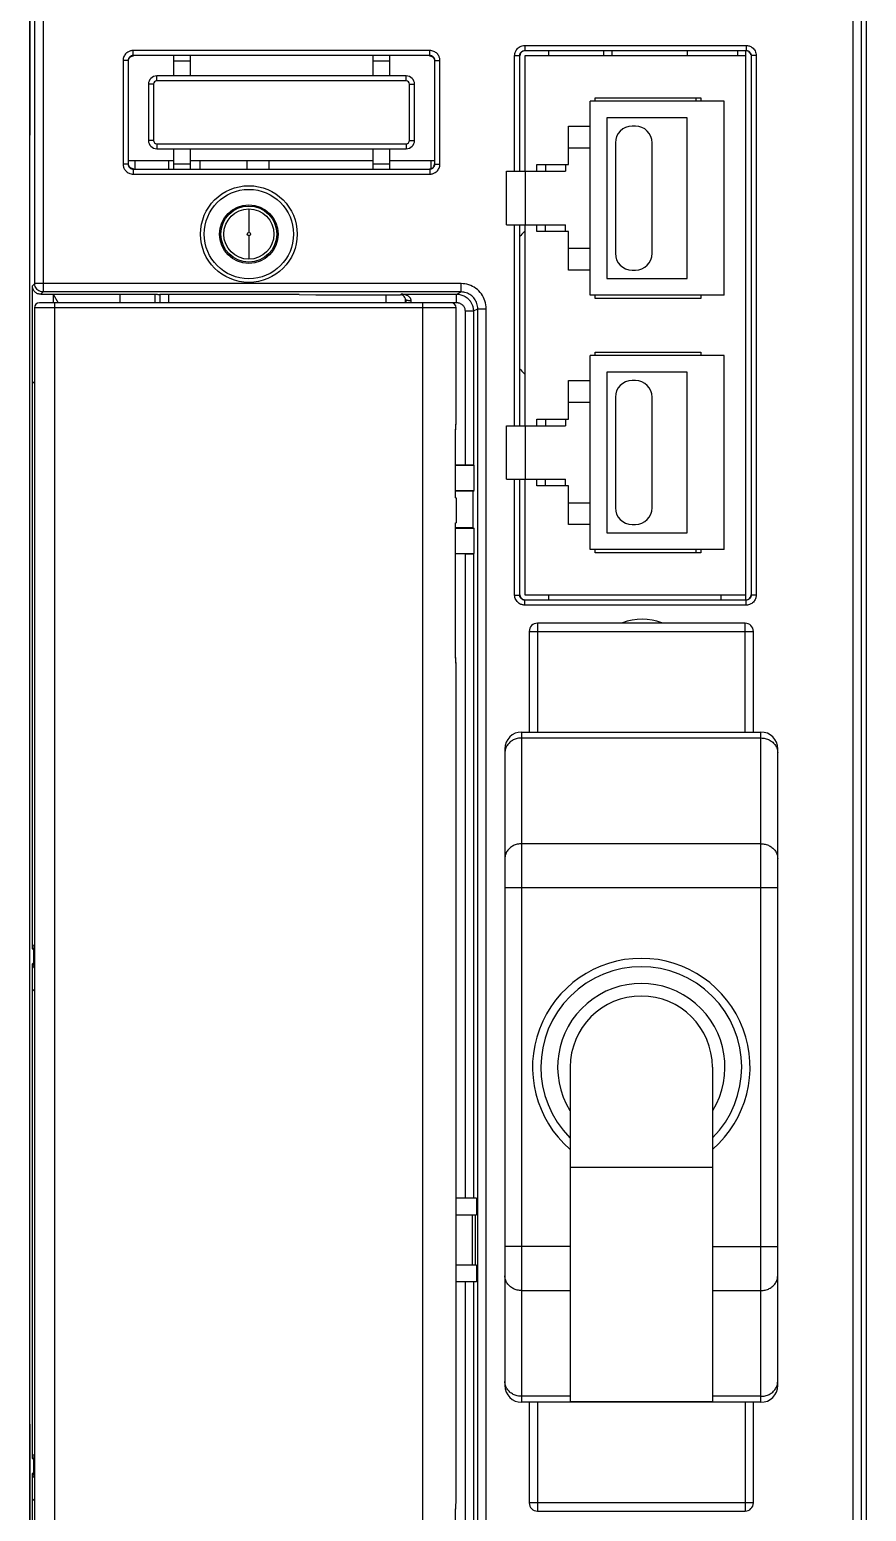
# Model space of a CAD drawing. Header units: millimetres. Extents: x -300 to 4617, y -106 to 3179.
# Drawn here: x 3518.8 to 3568.8, y 1602.3 to 1690.8 of the extents above; entities that cross this region are included whole.
import ezdxf

# ---------------------------------------------------------------- set-up
doc = ezdxf.new("R2010")
doc.units = ezdxf.units.MM

msp = doc.modelspace()

# ---------------------------------------------------------------- linework, layer by layer
at = {"color": 7, "linetype": 'Continuous'}
for p, q in [((3518.772, 1725.922), (3518.772, 1567.027)), ((3568.772, 1567.027), (3568.772, 1725.922)), ((3518.81, 1684.527), (3518.81, 1693.527)), ((3519.577, 1692.787), (3519.577, 1675.167)), ((3567.966, 1692.787), (3567.966, 1567.332)), ((3519.078, 1675.667), (3519.078, 1692.304)), ((3568.466, 1692.304), (3568.466, 1567.332)), ((3524.956, 1689.293), (3524.956, 1689.593)), ((3542.688, 1689.593), (3524.956, 1689.593)), ((3524.956, 1689.293), (3524.972, 1689.277)), ((3542.688, 1689.293), (3524.956, 1689.293)), ((3527.372, 1689.277), (3527.372, 1688.077)), ((3528.372, 1689.277), (3528.372, 1688.077)), ((3539.272, 1689.277), (3539.272, 1688.077)), ((3540.272, 1689.277), (3540.272, 1688.077)), ((3542.672, 1689.277), (3542.688, 1689.293)), ((3542.688, 1689.293), (3542.688, 1689.593)), ((3547.755, 1689.294), (3548.055, 1689.294)), ((3547.755, 1682.377), (3547.755, 1689.294)), ((3548.055, 1682.377), (3548.055, 1689.294)), ((3548.355, 1689.894), (3561.589, 1689.894)), ((3548.355, 1689.894), (3548.355, 1689.594)), ((3548.355, 1689.594), (3561.589, 1689.594)), ((3561.572, 1689.277), (3548.372, 1689.277)), ((3548.372, 1689.277), (3548.372, 1682.377)), ((3549.772, 1689.594), (3549.772, 1689.277)), ((3553.072, 1689.594), (3553.072, 1689.277)), ((3553.572, 1689.277), (3553.572, 1689.594)), ((3558.072, 1689.594), (3558.072, 1689.277)), ((3561.072, 1689.594), (3561.072, 1689.277)), ((3561.572, 1656.777), (3561.572, 1689.594)), ((3561.589, 1689.894), (3561.589, 1689.594)), ((3562.189, 1689.294), (3561.889, 1689.294)), ((3561.889, 1689.294), (3561.889, 1657.06)), ((3562.189, 1689.294), (3562.189, 1657.06)), ((3524.656, 1688.993), (3524.356, 1688.993)), ((3524.356, 1688.993), (3524.356, 1682.811)), ((3524.656, 1688.993), (3524.672, 1688.977)), ((3524.656, 1688.993), (3524.656, 1682.811)), ((3527.372, 1688.977), (3528.372, 1688.977)), ((3539.272, 1688.977), (3540.272, 1688.977)), ((3542.972, 1688.977), (3542.988, 1688.993)), ((3542.988, 1688.993), (3543.288, 1688.993)), ((3542.988, 1682.811), (3542.988, 1688.993)), ((3543.288, 1682.811), (3543.288, 1688.993)), ((3525.872, 1687.577), (3525.872, 1684.227)), ((3526.172, 1687.577), (3525.872, 1687.577)), ((3526.172, 1687.577), (3526.172, 1684.227)), ((3541.272, 1688.077), (3526.372, 1688.077)), ((3526.372, 1687.777), (3526.372, 1688.077)), ((3541.272, 1687.777), (3526.372, 1687.777)), ((3541.272, 1687.777), (3541.272, 1688.077)), ((3541.472, 1684.227), (3541.472, 1687.577)), ((3541.472, 1687.577), (3541.772, 1687.577)), ((3541.772, 1684.227), (3541.772, 1687.577)), ((3552.272, 1674.977), (3552.272, 1686.577)), ((3560.272, 1686.577), (3552.272, 1686.577)), ((3552.572, 1686.777), (3558.872, 1686.777)), ((3552.572, 1686.577), (3552.572, 1686.777)), ((3558.572, 1686.777), (3558.572, 1686.577)), ((3558.872, 1686.777), (3558.872, 1686.577)), ((3560.272, 1674.977), (3560.272, 1686.577)), ((3550.972, 1682.777), (3550.972, 1685.077)), ((3550.972, 1685.077), (3552.272, 1685.077)), ((3553.272, 1685.577), (3553.272, 1675.977)), ((3558.072, 1685.577), (3553.272, 1685.577)), ((3554.972, 1685.077), (3554.772, 1685.077)), ((3558.072, 1675.977), (3558.072, 1685.577)), ((3518.772, 1684.527), (3518.81, 1684.527)), ((3526.172, 1684.227), (3525.872, 1684.227)), ((3526.372, 1684.027), (3541.272, 1684.027)), ((3526.372, 1684.027), (3526.372, 1683.727)), ((3541.272, 1684.027), (3541.272, 1683.727)), ((3541.472, 1684.227), (3541.772, 1684.227)), ((3553.772, 1684.077), (3553.772, 1677.477)), ((3555.972, 1677.477), (3555.972, 1684.077)), ((3524.672, 1683.027), (3527.372, 1683.027)), ((3525.072, 1682.527), (3525.072, 1683.027)), ((3526.372, 1683.727), (3541.272, 1683.727)), ((3527.072, 1683.027), (3527.072, 1682.527)), ((3527.372, 1683.727), (3527.372, 1682.527)), ((3528.372, 1683.727), (3528.372, 1682.527)), ((3528.372, 1683.027), (3539.272, 1683.027)), ((3528.972, 1682.527), (3528.972, 1683.027)), ((3531.772, 1682.527), (3531.772, 1683.027)), ((3533.072, 1683.027), (3533.072, 1682.527)), ((3539.272, 1683.727), (3539.272, 1682.527)), ((3540.272, 1683.727), (3540.272, 1682.527)), ((3540.272, 1683.027), (3542.972, 1683.027)), ((3542.772, 1682.527), (3542.772, 1683.027)), ((3550.972, 1683.777), (3552.272, 1683.777)), ((3524.656, 1682.811), (3524.356, 1682.811)), ((3524.656, 1682.811), (3524.672, 1682.827)), ((3524.956, 1682.511), (3524.972, 1682.527)), ((3524.956, 1682.511), (3524.956, 1682.211)), ((3524.956, 1682.511), (3542.688, 1682.511)), ((3524.956, 1682.211), (3542.688, 1682.211)), ((3527.372, 1682.827), (3528.372, 1682.827)), ((3539.272, 1682.827), (3540.272, 1682.827)), ((3542.688, 1682.511), (3542.672, 1682.527)), ((3542.688, 1682.511), (3542.688, 1682.211)), ((3542.988, 1682.811), (3542.972, 1682.827)), ((3542.988, 1682.811), (3543.288, 1682.811)), ((3547.272, 1679.177), (3547.272, 1682.377)), ((3547.272, 1682.377), (3550.802, 1682.377)), ((3548.396, 1679.177), (3548.396, 1682.377)), ((3549.072, 1682.377), (3549.072, 1682.777)), ((3549.072, 1682.777), (3550.972, 1682.777)), ((3549.602, 1682.777), (3549.602, 1682.377)), ((3550.802, 1682.777), (3550.802, 1682.377)), ((3531.872, 1680.127), (3531.872, 1678.727)), ((3547.272, 1679.177), (3550.802, 1679.177)), ((3547.755, 1667.177), (3547.755, 1679.177)), ((3548.055, 1667.177), (3548.055, 1679.177)), ((3548.372, 1679.177), (3548.372, 1667.177)), ((3549.072, 1678.777), (3549.072, 1679.177)), ((3550.972, 1678.777), (3549.072, 1678.777)), ((3549.602, 1678.777), (3549.602, 1679.177)), ((3550.802, 1678.777), (3550.802, 1679.177)), ((3550.972, 1676.477), (3550.972, 1678.777)), ((3531.872, 1678.527), (3531.872, 1677.127)), ((3550.972, 1677.777), (3552.272, 1677.777)), ((3552.272, 1676.477), (3550.972, 1676.477)), ((3553.272, 1675.977), (3558.072, 1675.977)), ((3554.772, 1676.477), (3554.972, 1676.477)), ((3519.078, 1675.667), (3518.938, 1675.527)), ((3518.938, 1669.693), (3518.938, 1675.527)), ((3544.552, 1675.667), (3519.078, 1675.667)), ((3519.577, 1675.167), (3519.438, 1675.027)), ((3519.438, 1675.027), (3526.267, 1675.027)), ((3544.552, 1675.167), (3519.577, 1675.167)), ((3520.172, 1675.027), (3520.484, 1674.527)), ((3520.172, 1675.027), (3520.172, 1674.527)), ((3524.172, 1675.027), (3524.172, 1674.527)), ((3526.267, 1674.527), (3526.267, 1675.027)), ((3534.872, 1675.023), (3526.55, 1675.023)), ((3526.568, 1675.023), (3526.567, 1675.022)), ((3526.567, 1674.527), (3526.567, 1675.022)), ((3527.072, 1675.023), (3527.072, 1674.527)), ((3534.872, 1675.023), (3535.872, 1674.989)), ((3540.934, 1674.989), (3540.981, 1675.036)), ((3540.981, 1675.036), (3544.29, 1675.036)), ((3544.289, 1674.536), (3544.289, 1675.036)), ((3544.29, 1675.036), (3544.552, 1675.167)), ((3544.552, 1675.167), (3544.552, 1675.667)), ((3519.057, 1674.227), (3519.057, 1581.827)), ((3544.257, 1674.227), (3519.057, 1674.227)), ((3543.957, 1674.527), (3519.357, 1674.527)), ((3520.257, 1674.527), (3520.257, 1581.527)), ((3535.872, 1674.989), (3540.934, 1674.989)), ((3540.072, 1674.527), (3540.072, 1674.989)), ((3541.234, 1674.689), (3541.267, 1674.722)), ((3541.234, 1674.527), (3541.234, 1674.689)), ((3542.257, 1674.527), (3542.257, 1581.527)), ((3543.957, 1674.536), (3544.289, 1674.536)), ((3544.257, 1667.547), (3544.257, 1674.227)), ((3545.289, 1674.036), (3545.552, 1674.167)), ((3545.552, 1581.887), (3545.552, 1674.167)), ((3545.552, 1674.167), (3546.052, 1674.167)), ((3546.052, 1581.887), (3546.052, 1674.167)), ((3560.272, 1674.977), (3552.272, 1674.977)), ((3552.572, 1674.777), (3552.572, 1674.977)), ((3558.872, 1674.777), (3552.572, 1674.777)), ((3558.872, 1674.977), (3558.872, 1674.777)), ((3544.789, 1674.036), (3545.289, 1674.036)), ((3544.789, 1674.036), (3544.789, 1664.819)), ((3545.289, 1674.036), (3545.289, 1664.811)), ((3552.572, 1671.577), (3558.872, 1671.577)), ((3552.572, 1671.377), (3552.572, 1671.577)), ((3558.872, 1671.577), (3558.872, 1671.377)), ((3552.272, 1659.777), (3552.272, 1671.377)), ((3560.272, 1671.377), (3552.272, 1671.377)), ((3560.272, 1659.777), (3560.272, 1671.377)), ((3519.057, 1669.812), (3518.936, 1669.691)), ((3518.936, 1635.929), (3518.936, 1669.691)), ((3550.972, 1667.577), (3550.972, 1669.877)), ((3550.972, 1669.877), (3552.272, 1669.877)), ((3553.272, 1670.377), (3553.272, 1660.777)), ((3558.072, 1670.377), (3553.272, 1670.377)), ((3554.972, 1669.877), (3554.772, 1669.877)), ((3558.072, 1660.777), (3558.072, 1670.377)), ((3553.772, 1668.877), (3553.772, 1662.277)), ((3555.972, 1662.277), (3555.972, 1668.877)), ((3550.972, 1668.577), (3552.272, 1668.577)), ((3547.272, 1663.977), (3547.272, 1667.177)), ((3547.272, 1667.177), (3550.802, 1667.177)), ((3548.396, 1663.977), (3548.396, 1667.177)), ((3549.072, 1667.177), (3549.072, 1667.577)), ((3549.072, 1667.577), (3550.972, 1667.577)), ((3549.602, 1667.577), (3549.602, 1667.177)), ((3550.802, 1667.577), (3550.802, 1667.177)), ((3544.226, 1662.877), (3544.226, 1666.948)), ((3544.23, 1666.935), (3544.226, 1666.948)), ((3544.23, 1662.877), (3544.23, 1666.936)), ((3544.789, 1664.819), (3544.23, 1664.819)), ((3545.328, 1664.792), (3544.23, 1664.792)), ((3545.289, 1664.811), (3545.328, 1664.792)), ((3545.328, 1663.297), (3545.328, 1664.792)), ((3547.272, 1663.977), (3550.802, 1663.977)), ((3547.755, 1657.06), (3547.755, 1663.977)), ((3548.055, 1657.06), (3548.055, 1663.977)), ((3548.372, 1663.977), (3548.372, 1657.077)), ((3549.072, 1663.577), (3549.072, 1663.977)), ((3550.972, 1663.577), (3549.072, 1663.577)), ((3549.602, 1663.577), (3549.602, 1663.977)), ((3550.802, 1663.577), (3550.802, 1663.977)), ((3550.972, 1661.277), (3550.972, 1663.577)), ((3544.226, 1662.877), (3544.257, 1662.877)), ((3544.23, 1663.297), (3545.328, 1663.297)), ((3545.272, 1663.269), (3544.23, 1663.269)), ((3544.257, 1662.877), (3544.257, 1661.377)), ((3545.272, 1663.269), (3545.328, 1663.297)), ((3545.272, 1661.069), (3545.272, 1663.269)), ((3550.972, 1662.577), (3552.272, 1662.577)), ((3544.226, 1653.306), (3544.226, 1661.377)), ((3544.226, 1661.377), (3544.257, 1661.377)), ((3544.23, 1653.318), (3544.23, 1661.377)), ((3545.272, 1661.069), (3544.23, 1661.069)), ((3545.328, 1661.042), (3544.23, 1661.042)), ((3545.272, 1661.069), (3545.328, 1661.042)), ((3545.328, 1659.547), (3545.328, 1661.042)), ((3552.272, 1661.277), (3550.972, 1661.277)), ((3554.772, 1661.277), (3554.972, 1661.277)), ((3553.272, 1660.777), (3558.072, 1660.777)), ((3544.23, 1659.547), (3545.328, 1659.547)), ((3544.789, 1659.519), (3544.23, 1659.519)), ((3544.789, 1659.519), (3544.789, 1621.027)), ((3545.289, 1659.528), (3545.328, 1659.547)), ((3545.289, 1659.528), (3545.289, 1621.027)), ((3560.272, 1659.777), (3552.272, 1659.777)), ((3552.572, 1659.577), (3552.572, 1659.777)), ((3558.872, 1659.577), (3552.572, 1659.577)), ((3558.572, 1659.777), (3558.572, 1659.577)), ((3558.872, 1659.777), (3558.872, 1659.577)), ((3547.755, 1657.06), (3548.055, 1657.06)), ((3561.589, 1656.76), (3548.355, 1656.76)), ((3548.355, 1656.46), (3548.355, 1656.76)), ((3561.589, 1656.46), (3548.355, 1656.46)), ((3548.372, 1657.077), (3561.572, 1657.077)), ((3549.772, 1657.077), (3549.772, 1656.76)), ((3560.072, 1657.077), (3560.072, 1656.76)), ((3561.589, 1656.46), (3561.589, 1656.76)), ((3562.189, 1657.06), (3561.889, 1657.06)), ((3548.622, 1654.877), (3562.022, 1654.877)), ((3548.622, 1654.877), (3548.622, 1648.877)), ((3561.522, 1655.377), (3549.122, 1655.377)), ((3549.122, 1655.377), (3549.122, 1648.877)), ((3561.522, 1648.877), (3561.522, 1655.377)), ((3562.022, 1648.877), (3562.022, 1654.877)), ((3544.226, 1653.306), (3544.23, 1653.319)), ((3544.257, 1603.047), (3544.257, 1652.706)), ((3548.172, 1648.877), (3562.472, 1648.877)), ((3548.172, 1648.877), (3548.172, 1608.827)), ((3548.172, 1648.519), (3562.472, 1648.519)), ((3562.472, 1608.827), (3562.472, 1648.877)), ((3547.172, 1647.877), (3547.172, 1609.827)), ((3563.472, 1609.827), (3563.472, 1647.877)), ((3562.472, 1642.201), (3548.172, 1642.201)), ((3563.472, 1639.559), (3547.172, 1639.559)), ((3518.936, 1635.929), (3518.999, 1635.866)), ((3518.999, 1635.866), (3518.999, 1635.088)), ((3518.999, 1635.088), (3518.938, 1635.027)), ((3518.938, 1633.393), (3518.938, 1635.027)), ((3519.057, 1633.512), (3518.936, 1633.391)), ((3518.936, 1605.479), (3518.936, 1633.391)), ((3551.072, 1628.852), (3551.072, 1608.852)), ((3559.572, 1628.852), (3559.572, 1608.852)), ((3559.572, 1622.852), (3551.072, 1622.852)), ((3545.481, 1621.027), (3544.257, 1621.027)), ((3545.481, 1621.027), (3545.481, 1620.027)), ((3544.257, 1620.027), (3545.481, 1620.027)), ((3545.212, 1620.027), (3545.212, 1617.027)), ((3545.412, 1617.027), (3545.412, 1620.027)), ((3551.072, 1618.145), (3547.172, 1618.145)), ((3559.572, 1618.145), (3563.472, 1618.145)), ((3545.481, 1617.027), (3544.257, 1617.027)), ((3545.481, 1617.027), (3545.481, 1616.027)), ((3545.481, 1616.027), (3544.257, 1616.027)), ((3544.789, 1616.027), (3544.789, 1596.239)), ((3545.289, 1616.027), (3545.289, 1596.231)), ((3548.172, 1615.503), (3551.072, 1615.503)), ((3559.572, 1615.503), (3562.472, 1615.503)), ((3551.072, 1609.185), (3548.172, 1609.185)), ((3562.472, 1608.827), (3548.172, 1608.827)), ((3548.622, 1608.827), (3548.622, 1602.827)), ((3549.122, 1608.827), (3549.122, 1602.327)), ((3559.572, 1608.852), (3551.072, 1608.852)), ((3562.472, 1609.185), (3559.572, 1609.185)), ((3561.522, 1608.827), (3561.522, 1602.327)), ((3562.022, 1602.827), (3562.022, 1608.827)), ((3518.772, 1607.527), (3518.81, 1607.527)), ((3518.81, 1598.527), (3518.81, 1607.527)), ((3518.936, 1605.479), (3518.999, 1605.416)), ((3518.999, 1605.416), (3518.999, 1604.638)), ((3518.999, 1604.638), (3518.938, 1604.577)), ((3518.938, 1602.943), (3518.938, 1604.577)), ((3519.057, 1603.062), (3518.936, 1602.941)), ((3518.936, 1585.027), (3518.936, 1602.941)), ((3544.226, 1594.377), (3544.226, 1602.448)), ((3544.23, 1602.435), (3544.226, 1602.448)), ((3544.23, 1594.377), (3544.23, 1602.436)), ((3562.022, 1602.827), (3548.622, 1602.827)), ((3549.122, 1602.327), (3561.522, 1602.327))]:
    msp.add_line(p, q, dxfattribs=at)
for radius in [2.89, 2.669, 1.751, 1.672, 1.5, 0.1]:
    msp.add_circle((3531.872, 1678.627), radius, dxfattribs=at)
for centre, radius, start, end in [((3526.372, 1687.577), 0.5, 90, 180), ((3526.372, 1687.577), 0.2, 90, 180), ((3541.272, 1687.577), 0.5, 0, 90), ((3541.272, 1687.577), 0.2, 0, 90), ((3554.772, 1684.077), 1, 90, 180), ((3554.972, 1684.077), 1, 0, 90), ((3526.372, 1684.227), 0.5, 180, 270), ((3526.372, 1684.227), 0.2, 180, 270), ((3541.272, 1684.227), 0.2, 270, 0), ((3541.272, 1684.227), 0.5, 270, 0), ((3552.572, 1674.527), 6, 134.823, 138.97307), ((3554.772, 1677.477), 1, 180, 270), ((3554.972, 1677.477), 1, 270, 0), ((3519.357, 1674.227), 0.3, 90, 180), ((3543.957, 1674.227), 0.3, 0, 90), ((3552.572, 1674.527), 6, 221.02693, 225.177), ((3554.772, 1668.877), 1, 90, 180), ((3554.972, 1668.877), 1, 0, 90), ((3554.772, 1662.277), 1, 180, 270), ((3554.972, 1662.277), 1, 270, 0), ((3555.372, 1652.299), 3.317, 69.31391, 110.69797), ((3549.122, 1654.877), 0.5, 90, 180), ((3561.522, 1654.877), 0.5, 0, 90), ((3548.172, 1647.877), 1, 90, 180), ((3562.472, 1647.877), 1, 0, 90), ((3555.322, 1628.852), 6.5, 311.03496, 228.96504), ((3555.322, 1628.852), 6, 315.2713, 224.72879), ((3555.322, 1628.852), 5, 328.70037, 211.29963), ((3555.322, 1628.852), 4.25, 0, 180), ((3548.172, 1609.827), 1, 180, 270), ((3562.472, 1609.827), 1, 270, 0), ((3549.122, 1602.827), 0.5, 180, 270), ((3561.522, 1602.827), 0.5, 270, 0)]:
    msp.add_arc(centre, radius, start, end, dxfattribs=at)
for points, start_tangent, end_tangent in [([(3524.956, 1689.593), (3524.883, 1689.588), (3524.804, 1689.573), (3524.719, 1689.544), (3524.632, 1689.497), (3524.546, 1689.431), (3524.469, 1689.343), (3524.408, 1689.238), (3524.37, 1689.119), (3524.356, 1688.993)], (-1, -0.000011), (0.000067, -1)), ([(3524.956, 1689.293), (3524.92, 1689.291), (3524.88, 1689.283), (3524.838, 1689.268), (3524.794, 1689.245), (3524.751, 1689.212), (3524.713, 1689.168), (3524.682, 1689.115), (3524.663, 1689.056), (3524.656, 1688.993)], (-1, 0.000297), (0.000348, -1)), ([(3524.672, 1688.977), (3524.712, 1689.127), (3524.822, 1689.237), (3524.972, 1689.277)], (0, 1), (1, 0)), ([(3542.672, 1689.277), (3542.822, 1689.237), (3542.932, 1689.127), (3542.972, 1688.977)], (1, 0), (0, -1)), ([(3543.288, 1688.993), (3543.283, 1689.067), (3543.267, 1689.148), (3543.237, 1689.234), (3543.189, 1689.322), (3543.121, 1689.408), (3543.033, 1689.483), (3542.928, 1689.543), (3542.811, 1689.58), (3542.688, 1689.593)], (0, 1), (-1, 0.00004)), ([(3542.988, 1688.993), (3542.985, 1689.03), (3542.978, 1689.07), (3542.962, 1689.113), (3542.939, 1689.158), (3542.905, 1689.2), (3542.861, 1689.238), (3542.808, 1689.268), (3542.749, 1689.286), (3542.688, 1689.293)], (0.000305, 1), (-1, -0.000279)), ([(3547.755, 1689.294), (3547.762, 1689.38), (3547.782, 1689.47), (3547.82, 1689.565), (3547.882, 1689.662), (3547.969, 1689.753), (3548.082, 1689.827), (3548.213, 1689.876), (3548.355, 1689.894)], (-0.000012, 1), (1, 0.000049)), ([(3548.055, 1689.294), (3548.058, 1689.337), (3548.069, 1689.382), (3548.088, 1689.429), (3548.119, 1689.478), (3548.162, 1689.523), (3548.218, 1689.561), (3548.284, 1689.585), (3548.355, 1689.594)], (-0.000084, 1), (1, -0.000044)), ([(3548.222, 1689.537), (3548.112, 1689.427), (3548.072, 1689.277)], (-0.867069, -0.498188), (0, -1)), ([(3548.372, 1689.577), (3548.222, 1689.537)], (-1, 0), (-0.867069, -0.498188)), ([(3561.817, 1689.464), (3561.712, 1689.551), (3561.578, 1689.583)], (-0.603787, 0.797146), (-0.999999, -0.001222)), ([(3561.589, 1689.894), (3561.675, 1689.887), (3561.765, 1689.867), (3561.86, 1689.829), (3561.957, 1689.767), (3562.048, 1689.68), (3562.122, 1689.567), (3562.171, 1689.436), (3562.189, 1689.294)], (1, 0.000012), (0.000049, -1)), ([(3561.589, 1689.594), (3561.632, 1689.59), (3561.677, 1689.58), (3561.724, 1689.561), (3561.773, 1689.53), (3561.818, 1689.487), (3561.855, 1689.431), (3561.88, 1689.365), (3561.889, 1689.294)], (1, 0.000084), (-0.000044, -1)), ([(3561.872, 1689.343), (3561.817, 1689.464)], (-0.201059, 0.979579), (-0.603787, 0.797146)), ([(3524.356, 1682.811), (3524.361, 1682.738), (3524.376, 1682.659), (3524.405, 1682.574), (3524.451, 1682.487), (3524.518, 1682.401), (3524.605, 1682.324), (3524.711, 1682.263), (3524.83, 1682.225), (3524.956, 1682.211)], (0.000011, -1), (1, 0.000067)), ([(3524.656, 1682.811), (3524.658, 1682.775), (3524.666, 1682.735), (3524.68, 1682.693), (3524.704, 1682.649), (3524.737, 1682.606), (3524.781, 1682.568), (3524.834, 1682.537), (3524.893, 1682.518), (3524.956, 1682.511)], (-0.000297, -1), (1, 0.000348)), ([(3524.972, 1682.527), (3524.822, 1682.567), (3524.712, 1682.677), (3524.672, 1682.827)], (-1, 0), (0, 1)), ([(3542.672, 1682.527), (3542.822, 1682.567), (3542.932, 1682.677), (3542.972, 1682.827)], (1, 0), (0, 1)), ([(3542.688, 1682.211), (3542.761, 1682.216), (3542.84, 1682.231), (3542.925, 1682.26), (3543.012, 1682.306), (3543.098, 1682.373), (3543.175, 1682.461), (3543.235, 1682.566), (3543.274, 1682.685), (3543.288, 1682.811)], (1, 0.000011), (-0.000067, 1)), ([(3542.688, 1682.511), (3542.724, 1682.513), (3542.764, 1682.521), (3542.806, 1682.536), (3542.85, 1682.559), (3542.893, 1682.592), (3542.931, 1682.636), (3542.962, 1682.689), (3542.981, 1682.748), (3542.988, 1682.811)], (1, -0.000297), (-0.000348, 1)), ([(3519.438, 1675.027), (3519.246, 1675.065), (3519.084, 1675.173), (3518.976, 1675.336), (3518.938, 1675.527)], (-1, 0), (0, 1)), ([(3519.577, 1675.167), (3519.479, 1675.177), (3519.374, 1675.21), (3519.27, 1675.272), (3519.176, 1675.369), (3519.106, 1675.501), (3519.078, 1675.667)], (-1, 0.000305), (-0.000305, 1)), ([(3526.267, 1675.027), (3526.388, 1675.027), (3526.487, 1675.025), (3526.55, 1675.023)], (1, 0), (0.998784, -0.04931)), ([(3541.567, 1674.652), (3541.564, 1674.692), (3541.554, 1674.732), (3541.537, 1674.773), (3541.511, 1674.814), (3541.477, 1674.855), (3541.433, 1674.894), (3541.379, 1674.931), (3541.316, 1674.964), (3541.244, 1674.992), (3541.163, 1675.015), (3541.075, 1675.029), (3540.981, 1675.036)], (0.00666, 0.999978), (-0.999917, 0.012882)), ([(3544.29, 1675.036), (3544.411, 1675.028), (3544.535, 1675.005), (3544.661, 1674.964), (3544.789, 1674.901), (3544.915, 1674.815), (3545.035, 1674.701), (3545.14, 1674.56), (3545.222, 1674.396), (3545.272, 1674.218), (3545.289, 1674.036)], (1, -0.000799), (0.000313, -1)), ([(3546.052, 1674.167), (3545.978, 1674.63), (3545.766, 1675.048), (3545.434, 1675.38), (3545.017, 1675.593), (3544.552, 1675.667)], (-0.000061, 1), (-1, -0.000066)), ([(3545.552, 1674.167), (3545.503, 1674.476), (3545.361, 1674.755), (3545.14, 1674.976), (3544.862, 1675.118), (3544.552, 1675.167)], (0.000286, 1), (-1, -0.000321)), ([(3541.234, 1674.689), (3541.193, 1674.839), (3541.084, 1674.948), (3540.934, 1674.989)], (0, 1), (-1, 0)), ([(3541.267, 1674.536), (3541.267, 1674.63), (3541.267, 1674.722)], (-0.000006, 1), (0.004186, 0.999991)), ([(3541.267, 1674.722), (3541.309, 1674.688), (3541.419, 1674.662), (3541.567, 1674.652)], (0.07253, -0.997366), (0.999992, -0.003962)), ([(3541.567, 1674.536), (3541.567, 1674.595), (3541.567, 1674.652)], (0, 1), (0.006701, 0.999978)), ([(3544.289, 1674.536), (3544.35, 1674.532)], (1, -0.000001), (0.992559, -0.121764)), ([(3544.35, 1674.532), (3544.412, 1674.52), (3544.475, 1674.5), (3544.539, 1674.469), (3544.602, 1674.425), (3544.662, 1674.368), (3544.715, 1674.298), (3544.755, 1674.216), (3544.781, 1674.127), (3544.789, 1674.036)], (0.992559, -0.121764), (0.000034, -1)), ([(3544.226, 1666.948), (3544.249, 1667.24), (3544.257, 1667.547)], (0.104868, 0.994486), (0.000126, 1)), ([(3544.231, 1666.947), (3544.241, 1667.073), (3544.255, 1667.374), (3544.257, 1667.547)], (0.085413, 0.996346), (0.000108, 1)), ([(3544.23, 1666.934), (3544.231, 1666.947)], (0.087397, 0.996174), (0.085413, 0.996346)), ([(3545.289, 1664.811), (3545.246, 1664.814), (3545.136, 1664.817), (3544.977, 1664.819), (3544.789, 1664.819)], (-0.894482, 0.447105), (-1, 0)), ([(3544.789, 1659.519), (3544.977, 1659.52), (3545.136, 1659.522), (3545.246, 1659.525), (3545.289, 1659.528)], (1, 0), (0.894482, 0.447105)), ([(3548.355, 1656.46), (3548.269, 1656.467), (3548.179, 1656.487), (3548.084, 1656.525), (3547.987, 1656.587), (3547.896, 1656.674), (3547.821, 1656.787), (3547.772, 1656.918), (3547.755, 1657.06)], (-1, -0.000012), (-0.000049, 1)), ([(3548.355, 1656.76), (3548.312, 1656.763), (3548.267, 1656.774), (3548.22, 1656.793), (3548.171, 1656.824), (3548.126, 1656.867), (3548.088, 1656.923), (3548.064, 1656.989), (3548.055, 1657.06)], (-1, -0.000084), (0.000044, 1)), ([(3548.072, 1657.077), (3548.112, 1656.927)], (0, -1), (0.498188, -0.867069)), ([(3548.112, 1656.927), (3548.222, 1656.817), (3548.372, 1656.777)], (0.498188, -0.867069), (1, 0)), ([(3561.571, 1656.769), (3561.728, 1656.811), (3561.838, 1656.921), (3561.878, 1657.071)], (1, 0), (0, 1)), ([(3562.189, 1657.06), (3562.182, 1656.974), (3562.162, 1656.884), (3562.123, 1656.789), (3562.062, 1656.692), (3561.975, 1656.601), (3561.862, 1656.527), (3561.731, 1656.478), (3561.589, 1656.46)], (0.000012, -1), (-1, -0.000049)), ([(3561.889, 1657.06), (3561.885, 1657.017), (3561.875, 1656.972), (3561.856, 1656.925), (3561.825, 1656.876), (3561.782, 1656.831), (3561.726, 1656.793), (3561.66, 1656.769), (3561.589, 1656.76)], (0.000084, -1), (-1, 0.000044)), ([(3544.257, 1652.706), (3544.248, 1653.018), (3544.226, 1653.306)], (-0.000003, 1), (-0.104873, 0.994486)), ([(3544.231, 1653.307), (3544.23, 1653.32)], (-0.085452, 0.996342), (-0.087422, 0.996171)), ([(3544.257, 1652.706), (3544.255, 1652.867), (3544.242, 1653.168), (3544.231, 1653.307)], (0.000039, 1), (-0.085452, 0.996342)), ([(3548.172, 1648.519), (3547.913, 1648.489), (3547.672, 1648.401), (3547.465, 1648.261), (3547.306, 1648.079), (3547.206, 1647.867)], (-1, 0), (-0.290671, -0.956823)), ([(3562.472, 1648.519), (3562.731, 1648.489), (3562.972, 1648.401), (3563.179, 1648.261), (3563.338, 1648.079), (3563.438, 1647.867)], (1, 0), (0.290671, -0.956823)), ([(3547.206, 1647.867), (3547.172, 1647.639)], (-0.290671, -0.956823), (0, -1)), ([(3563.438, 1647.867), (3563.472, 1647.639)], (0.290671, -0.956823), (0, -1)), ([(3548.172, 1642.201), (3547.913, 1642.171), (3547.672, 1642.083), (3547.465, 1641.943), (3547.306, 1641.761), (3547.206, 1641.548), (3547.172, 1641.32)], (-1, 0), (0, -1)), ([(3562.472, 1642.201), (3562.731, 1642.171), (3562.972, 1642.083), (3563.179, 1641.943), (3563.338, 1641.761), (3563.438, 1641.548), (3563.472, 1641.32)], (1, 0), (0, -1)), ([(3518.936, 1635.929), (3518.976, 1636.079), (3519.052, 1636.166)], (0, 1), (0.790174, 0.612883)), ([(3519.052, 1636.037), (3519.039, 1636.016), (3518.999, 1635.866)], (-0.569022, -0.822322), (-0.000305, -1)), ([(3518.999, 1635.866), (3519.044, 1635.864), (3519.057, 1635.865)], (0.928248, -0.371963), (0.99964, 0.026828)), ([(3519.052, 1634.791), (3518.978, 1634.877), (3518.938, 1635.027)], (-0.784973, 0.61953), (0, 1)), ([(3519.057, 1635.089), (3519.023, 1635.089), (3518.999, 1635.088)], (-0.999137, -0.041538), (-0.929257, -0.369433)), ([(3519.052, 1634.917), (3519.039, 1634.938), (3518.999, 1635.088)], (-0.569022, 0.822323), (-0.000305, 1)), ([(3548.172, 1615.503), (3547.913, 1615.533), (3547.672, 1615.621), (3547.465, 1615.761), (3547.306, 1615.943), (3547.206, 1616.156), (3547.172, 1616.384)], (-1, 0), (0, 1)), ([(3562.472, 1615.503), (3562.731, 1615.533), (3562.972, 1615.621), (3563.179, 1615.761), (3563.338, 1615.943), (3563.438, 1616.156), (3563.472, 1616.384)], (1, 0), (0, 1)), ([(3548.172, 1609.185), (3547.913, 1609.215), (3547.672, 1609.303), (3547.465, 1609.442), (3547.306, 1609.625), (3547.206, 1609.837), (3547.172, 1610.065)], (-1, 0), (0, 1)), ([(3562.472, 1609.185), (3562.731, 1609.215), (3562.972, 1609.303), (3563.179, 1609.442), (3563.338, 1609.625), (3563.438, 1609.837)], (1, 0), (0.290671, 0.956823)), ([(3563.438, 1609.837), (3563.472, 1610.065)], (0.290671, 0.956823), (0, 1)), ([(3518.936, 1605.479), (3518.976, 1605.629), (3519.052, 1605.716)], (0, 1), (0.790174, 0.612883)), ([(3519.052, 1605.587), (3519.039, 1605.566), (3518.999, 1605.416)], (-0.569022, -0.822322), (-0.000305, -1)), ([(3518.999, 1605.416), (3519.044, 1605.414), (3519.057, 1605.415)], (0.928248, -0.371963), (0.99964, 0.026828)), ([(3519.052, 1604.341), (3518.978, 1604.427), (3518.938, 1604.577)], (-0.784973, 0.61953), (0, 1)), ([(3519.057, 1604.639), (3519.023, 1604.639), (3518.999, 1604.638)], (-0.999137, -0.041538), (-0.929257, -0.369433)), ([(3519.052, 1604.467), (3519.039, 1604.488), (3518.999, 1604.638)], (-0.569022, 0.822323), (-0.000305, 1)), ([(3544.226, 1602.448), (3544.249, 1602.74), (3544.257, 1603.047)], (0.104868, 0.994486), (0.000126, 1)), ([(3544.23, 1602.434), (3544.231, 1602.447)], (0.087397, 0.996174), (0.085413, 0.996346)), ([(3544.231, 1602.447), (3544.241, 1602.573), (3544.255, 1602.874), (3544.257, 1603.047)], (0.085413, 0.996346), (0.000108, 1))]:
    msp.add_spline(points, degree=3, dxfattribs=dict(at, start_tangent=start_tangent, end_tangent=end_tangent))

doc.saveas('drawing.dxf')
